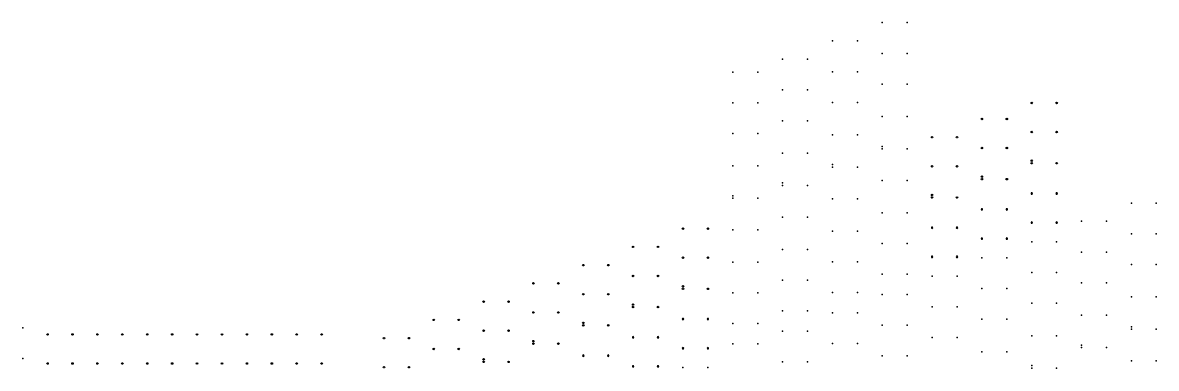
# Model space of a CAD drawing. Header units: millimetres. Extents: x 472828 to 475087, y 4317878 to 4319084.
# Drawn here: x 474803.5 to 475076.5, y 4318237.2 to 4318320.5 of the extents above; entities that cross this region are included whole.
import ezdxf

# ---------------------------------------------------------------- set-up
doc = ezdxf.new("R2010")
doc.units = ezdxf.units.MM
doc.linetypes.add('CENTER2', pattern=[1.125, 0.75, -0.125, 0.125, -0.125])
for name, color, linetype in [('10_T3_EOS_PILE_CP170_2_205', 10, 'Continuous'), ('11_T3_EOS_PILE_CP170_1_255', 11, 'Continuous'), ('12_T3_EOS_PILE_CP140_205', 12, 'Continuous'), ('13_T3_EOS_PILE_HEA_MOT_170', 13, 'Continuous'), ('14_T3_EOS_PILE_CP140_195', 14, 'Continuous'), ('15_T3_EOS_PILE_IPEA_1_225', 15, 'Continuous'), ('1_T3_EOS_PILE_MOT_HEA_255', 1, 'Continuous'), ('2_T3_EOS_PILE_HEA_255', 2, 'Continuous'), ('3_T3_EOS_PILE_IPEA_1_255', 3, 'Continuous'), ('4_T3_EOS_PILE_IPEA_2_235', 4, 'Continuous'), ('5_T3_EOS_PILE_HEA_MOT_190', 5, 'Continuous'), ('8_T3_EOS_PILE_CP170_1_220', 8, 'Continuous')]:
    doc.layers.add(name, color=color, linetype=linetype)

# ---------------------------------------------------------------- blocks, each defined once
blk = doc.blocks.new('*U3')
at = {"color": 0, "linetype": 'CENTER2', "transparency": 16777216}
for p, q in [((-183, 0), (-36, 0)), ((0, 36), (0, 183)), ((36, 0), (183, 0)), ((0, -183), (0, -36))]:
    blk.add_line(p, q, dxfattribs=at)
at = {"color": 0, "linetype": 'Continuous', "transparency": 16777216}
for p, q in [((-18, 0), (18, 0)), ((0, -18), (0, 18))]:
    blk.add_line(p, q, dxfattribs=at)
blk = doc.blocks.new('A$C6274595C')
at = {"color": 0}
blk.add_circle((0, 0), 179, dxfattribs=at)
at = {"color": 0, "linetype": 'CENTER2', "rotation": 45}
blk.add_blockref('*U3', (0, 0), dxfattribs=at)
blk = doc.blocks.new('*U5')
at = {"color": 0, "linetype": 'CENTER2', "transparency": 16777216}
for p, q in [((-183, 0), (-36, 0)), ((0, 36), (0, 183)), ((36, 0), (183, 0)), ((0, -183), (0, -36))]:
    blk.add_line(p, q, dxfattribs=at)
at = {"color": 0, "linetype": 'Continuous', "transparency": 16777216}
for p, q in [((-18, 0), (18, 0)), ((0, -18), (0, 18))]:
    blk.add_line(p, q, dxfattribs=at)
blk = doc.blocks.new('b-p')
at = {"color": 5}
blk.add_circle((0, 0), 179, dxfattribs=at)
at = {"color": 5, "linetype": 'CENTER2', "rotation": 45}
blk.add_blockref('*U5', (0, 0), dxfattribs=at)
blk = doc.blocks.new('*U7')
at = {"color": 0, "linetype": 'CENTER2', "transparency": 16777216}
for p, q in [((-183, 0), (-36, 0)), ((0, 36), (0, 183)), ((36, 0), (183, 0)), ((0, -183), (0, -36))]:
    blk.add_line(p, q, dxfattribs=at)
at = {"color": 0, "linetype": 'Continuous', "transparency": 16777216}
for p, q in [((-18, 0), (18, 0)), ((0, -18), (0, 18))]:
    blk.add_line(p, q, dxfattribs=at)
blk = doc.blocks.new('PVH POST')
at = {"color": 5}
blk.add_circle((0, 0), 179, dxfattribs=at)
at = {"color": 5, "linetype": 'CENTER2', "rotation": 45}
blk.add_blockref('*U7', (0, 0), dxfattribs=at)

msp = doc.modelspace()

# ---------------------------------------------------------------- linework, layer by layer
at = {"layer": '10_T3_EOS_PILE_CP170_2_205', "extrusion": (0, 0.030167, 0.999545)}
for p in [(475004.53, 4318316.05, 689.22), (474992.53, 4318311.65, 689.3), (475004.53, 4318308.66, 689.45), (474992.53, 4318304.25, 689.52)]:
    msp.add_point(p, dxfattribs=at)
at = {"layer": '10_T3_EOS_PILE_CP170_2_205', "extrusion": (0, 0.027811, 0.999613)}
for p in [(475058.53, 4318272.63, 689.99), (475058.53, 4318265.23, 690.19)]:
    msp.add_point(p, dxfattribs=at)
at = {"layer": '11_T3_EOS_PILE_CP170_1_255', "extrusion": (0, 0.030167, 0.999545)}
for p in [(475004.53, 4318285.67, 690.14), (474992.53, 4318281.26, 690.21)]:
    msp.add_point(p, dxfattribs=at)
at = {"layer": '11_T3_EOS_PILE_CP170_1_255', "extrusion": (0, 0.027811, 0.999613)}
msp.add_point((475064.53, 4318242.24, 690.83), dxfattribs=at)
at = {"layer": '12_T3_EOS_PILE_CP140_205', "extrusion": (0, 0.025703, 0.99967)}
for p in [(475046.53, 4318267.68, 690.34), (475046.53, 4318260.28, 690.53)]:
    msp.add_point(p, dxfattribs=at)
at = {"layer": '12_T3_EOS_PILE_CP140_205', "extrusion": (0, 0.024106, 0.999709)}
for p in [(475034.53, 4318263.83, 690.74), (475034.53, 4318256.44, 690.92)]:
    msp.add_point(p, dxfattribs=at)
at = {"layer": '12_T3_EOS_PILE_CP140_205', "extrusion": (0, 0.027165, 0.999631)}
for p in [(475022.53, 4318259.43, 690.96), (475022.53, 4318252.04, 691.16)]:
    msp.add_point(p, dxfattribs=at)
at = {"layer": '12_T3_EOS_PILE_CP140_205', "extrusion": (0, 0.030167, 0.999545)}
for p in [(475010.53, 4318255.03, 691.12), (475010.53, 4318247.63, 691.35)]:
    msp.add_point(p, dxfattribs=at)
at = {"layer": '12_T3_EOS_PILE_CP140_205', "extrusion": (0, 0.03411, 0.999418)}
for p in [(474998.53, 4318250.63, 691.21), (474998.53, 4318243.23, 691.46)]:
    msp.add_point(p, dxfattribs=at)
at = {"layer": '12_T3_EOS_PILE_CP140_205', "extrusion": (0, 0.040435, 0.999182)}
for p in [(474986.53, 4318246.22, 691.3), (474986.53, 4318238.83, 691.6)]:
    msp.add_point(p, dxfattribs=at)
at = {"layer": '12_T3_EOS_PILE_CP140_205', "extrusion": (0, 0.038789, 0.999247)}
msp.add_point((474974.53, 4318243.16, 691.52), dxfattribs=at)
at = {"layer": '12_T3_EOS_PILE_CP140_205', "extrusion": (0, 0.032798, 0.999462)}
msp.add_point((474962.53, 4318237.43, 691.97), dxfattribs=at)
at = {"layer": '13_T3_EOS_PILE_HEA_MOT_170', "extrusion": (0, 0.025703, 0.99967)}
for p in [(475046.53, 4318237.89, 691.1), (475046.53, 4318237.29, 691.12)]:
    msp.add_point(p, dxfattribs=at)
at = {"layer": '14_T3_EOS_PILE_CP140_195', "extrusion": (0, 0.025703, 0.99967)}
for p in [(475052.53, 4318267.68, 690.34), (475052.53, 4318260.28, 690.53), (475052.53, 4318252.89, 690.72), (475052.53, 4318245.09, 690.92)]:
    msp.add_point(p, dxfattribs=at)
at = {"layer": '14_T3_EOS_PILE_CP140_195', "extrusion": (0, 0.024106, 0.999709)}
for p in [(475040.53, 4318263.83, 690.74), (475040.53, 4318256.44, 690.92), (475040.53, 4318249.04, 691.1), (475040.53, 4318241.24, 691.29)]:
    msp.add_point(p, dxfattribs=at)
at = {"layer": '14_T3_EOS_PILE_CP140_195', "extrusion": (0, 0.027165, 0.999631)}
for p in [(475028.53, 4318259.43, 690.96), (475028.53, 4318252.04, 691.16), (475028.53, 4318244.64, 691.37)]:
    msp.add_point(p, dxfattribs=at)
at = {"layer": '14_T3_EOS_PILE_CP140_195', "extrusion": (0, 0.030167, 0.999545)}
for p in [(475016.53, 4318255.03, 691.12), (475016.53, 4318247.63, 691.35), (475016.53, 4318240.24, 691.57)]:
    msp.add_point(p, dxfattribs=at)
at = {"layer": '14_T3_EOS_PILE_CP140_195', "extrusion": (0, 0.03411, 0.999418)}
for p in [(475004.53, 4318250.63, 691.21), (475004.53, 4318243.23, 691.46)]:
    msp.add_point(p, dxfattribs=at)
at = {"layer": '14_T3_EOS_PILE_CP140_195', "extrusion": (0, 0.040435, 0.999182)}
for p in [(474992.53, 4318246.22, 691.3), (474992.53, 4318238.83, 691.6)]:
    msp.add_point(p, dxfattribs=at)
at = {"layer": '14_T3_EOS_PILE_CP140_195', "extrusion": (0, 0.038789, 0.999247)}
msp.add_point((474980.53, 4318243.16, 691.52), dxfattribs=at)
at = {"layer": '14_T3_EOS_PILE_CP140_195', "extrusion": (0, 0.032798, 0.999462)}
msp.add_point((474968.53, 4318237.43, 691.97), dxfattribs=at)
at = {"layer": '15_T3_EOS_PILE_IPEA_1_225', "extrusion": (0, 0.025703, 0.99967)}
msp.add_point((475052.53, 4318237.29, 691.12), dxfattribs=at)
at = {"layer": '1_T3_EOS_PILE_MOT_HEA_255', "extrusion": (0, 0.030167, 0.999545)}
for p in [(475016.53, 4318290.07, 690.06), (474980.53, 4318278.2, 690.44)]:
    msp.add_point(p, dxfattribs=at)
at = {"layer": '1_T3_EOS_PILE_MOT_HEA_255', "extrusion": (0, 0.03046, 0.999536)}
msp.add_point((475076.53, 4318246.64, 690.49), dxfattribs=at)
at = {"layer": '2_T3_EOS_PILE_HEA_255', "extrusion": (0, 0.030167, 0.999545)}
for p in [(475016.53, 4318320.46, 689.15), (475016.53, 4318313.06, 689.37), (474980.53, 4318308.58, 689.52), (475016.53, 4318305.66, 689.59), (474980.53, 4318301.19, 689.75), (475016.53, 4318297.87, 689.83), (474980.53, 4318293.79, 689.97), (474980.53, 4318286, 690.21), (475016.53, 4318282.47, 690.29), (475016.53, 4318274.68, 690.53), (474980.53, 4318270.6, 690.67), (475016.53, 4318267.28, 690.75), (474980.53, 4318262.81, 690.91), (475016.53, 4318259.88, 690.98), (474980.53, 4318255.41, 691.13), (474980.53, 4318248.01, 691.35)]:
    msp.add_point(p, dxfattribs=at)
at = {"layer": '2_T3_EOS_PILE_HEA_255', "extrusion": (0, 0.03046, 0.999536)}
for p in [(475076.53, 4318277.03, 689.56), (475076.53, 4318269.63, 689.79), (475076.53, 4318262.23, 690.01), (475076.53, 4318254.44, 690.25), (475076.53, 4318239.04, 690.72)]:
    msp.add_point(p, dxfattribs=at)
at = {"layer": '2_T3_EOS_PILE_HEA_255', "extrusion": (0, 0.041186, 0.999152)}
for p in [(474803.52, 4318247, 693.68), (474803.52, 4318239.6, 693.98)]:
    msp.add_point(p, dxfattribs=at)
at = {"layer": '3_T3_EOS_PILE_IPEA_1_255', "extrusion": (0, 0.030167, 0.999545)}
for p in [(475010.53, 4318320.46, 689.15), (474998.53, 4318316.05, 689.22), (474986.53, 4318311.65, 689.3), (475010.53, 4318313.06, 689.37), (474974.53, 4318308.58, 689.52), (474998.53, 4318308.66, 689.45), (475010.53, 4318305.66, 689.59), (474986.53, 4318304.25, 689.52), (474974.53, 4318301.19, 689.75), (474998.53, 4318301.26, 689.67), (475010.53, 4318297.87, 689.83), (474986.53, 4318296.85, 689.74), (474974.53, 4318293.79, 689.97), (474998.53, 4318293.46, 689.9), (474986.53, 4318289.06, 689.98), (474974.53, 4318286, 690.21), (475010.53, 4318282.47, 690.29), (475010.53, 4318274.68, 690.53), (474974.53, 4318270.6, 690.67), (475010.53, 4318267.28, 690.75), (474974.53, 4318262.81, 690.91), (475010.53, 4318259.88, 690.98), (474974.53, 4318255.41, 691.13), (474974.53, 4318248.01, 691.35)]:
    msp.add_point(p, dxfattribs=at)
at = {"layer": '3_T3_EOS_PILE_IPEA_1_255', "extrusion": (0, 0.03046, 0.999536)}
for p in [(475070.53, 4318277.03, 689.56), (475070.53, 4318269.63, 689.79), (475070.53, 4318262.23, 690.01), (475070.53, 4318254.44, 690.25), (475070.53, 4318239.04, 690.72)]:
    msp.add_point(p, dxfattribs=at)
at = {"layer": '3_T3_EOS_PILE_IPEA_1_255', "extrusion": (0, 0.027811, 0.999613)}
for p in [(475064.53, 4318272.63, 689.99), (475064.53, 4318265.23, 690.19), (475064.53, 4318257.84, 690.4), (475064.53, 4318250.04, 690.61)]:
    msp.add_point(p, dxfattribs=at)
at = {"layer": '4_T3_EOS_PILE_IPEA_2_235', "extrusion": (0, 0.030167, 0.999545)}
for p in [(475010.53, 4318290.67, 690.05), (475010.53, 4318290.07, 690.06), (474974.53, 4318278.8, 690.42), (474974.53, 4318278.2, 690.44)]:
    msp.add_point(p, dxfattribs=at)
at = {"layer": '4_T3_EOS_PILE_IPEA_2_235', "extrusion": (0, 0.03046, 0.999536)}
for p in [(475070.53, 4318247.24, 690.47), (475070.53, 4318246.64, 690.49)]:
    msp.add_point(p, dxfattribs=at)
at = {"layer": '5_T3_EOS_PILE_HEA_MOT_190', "extrusion": (0, 0.030167, 0.999545)}
for p in [(474998.53, 4318286.27, 690.12), (474998.53, 4318285.67, 690.14), (474986.53, 4318281.86, 690.2), (474986.53, 4318281.26, 690.21)]:
    msp.add_point(p, dxfattribs=at)
at = {"layer": '5_T3_EOS_PILE_HEA_MOT_190', "extrusion": (0, 0.027811, 0.999613)}
for p in [(475058.53, 4318242.84, 690.81), (475058.53, 4318242.24, 690.83)]:
    msp.add_point(p, dxfattribs=at)
at = {"layer": '8_T3_EOS_PILE_CP170_1_220', "extrusion": (0, 0.030167, 0.999545)}
for p in [(475004.53, 4318301.26, 689.67), (474992.53, 4318296.85, 689.74), (475004.53, 4318293.46, 689.9), (474992.53, 4318289.06, 689.98), (474998.53, 4318278.07, 690.37), (475004.53, 4318278.07, 690.37), (474986.53, 4318273.66, 690.44), (474992.53, 4318273.66, 690.44), (474998.53, 4318270.27, 690.6), (475004.53, 4318270.27, 690.6), (474986.53, 4318265.87, 690.68), (474992.53, 4318265.87, 690.68), (474998.53, 4318262.88, 690.83), (475004.53, 4318262.88, 690.83), (474986.53, 4318258.47, 690.9), (474992.53, 4318258.47, 690.9), (474998.53, 4318255.48, 691.05), (475004.53, 4318255.48, 691.05), (474986.53, 4318251.07, 691.13), (474992.53, 4318251.07, 691.13), (475010.53, 4318240.24, 691.57)]:
    msp.add_point(p, dxfattribs=at)
at = {"layer": '8_T3_EOS_PILE_CP170_1_220', "extrusion": (0, 0.027811, 0.999613)}
for p in [(475058.53, 4318257.84, 690.4), (475058.53, 4318250.04, 690.61)]:
    msp.add_point(p, dxfattribs=at)
at = {"layer": '8_T3_EOS_PILE_CP170_1_220', "extrusion": (0, 0.025703, 0.99967)}
for p in [(475046.53, 4318252.89, 690.72), (475046.53, 4318245.09, 690.92)]:
    msp.add_point(p, dxfattribs=at)
at = {"layer": '8_T3_EOS_PILE_CP170_1_220', "extrusion": (0, 0.024106, 0.999709)}
for p in [(475034.53, 4318249.04, 691.1), (475034.53, 4318241.24, 691.29)]:
    msp.add_point(p, dxfattribs=at)
at = {"layer": '8_T3_EOS_PILE_CP170_1_220', "extrusion": (0, 0.027165, 0.999631)}
msp.add_point((475022.53, 4318244.64, 691.37), dxfattribs=at)

# ---------------------------------------------------------------- block references
at = {"color": 0, "extrusion": (0, 0.019358, 0.999813), "yscale": 0.001, "zscale": 0.001}
for name, p, xscale, rotation in [('A$C6274595C', (-475046.53, -4317478.55, 84285.22), 0.001, 89.99999999999999), ('A$C6274595C', (-475052.53, -4317478.55, 84285.22), 0.001, 89.99999999999999), ('A$C6274595C', (-475046.53, -4317471.55, 84285.22), 0.001, 89.99999999999999), ('A$C6274595C', (-475052.53, -4317471.55, 84285.22), 0.001, 89.99999999999999), ('A$C6274595C', (-475046.53, -4317464.65, 84285.22), 0.001, 89.99999999999999), ('A$C6274595C', (-475046.53, -4317464.05, 84285.22), 0.001, 89.99999999999999), ('b-p', (-475052.53, -4317464.05, 84285.22), 0.001, 89.99999999999999), ('A$C6274595C', (-475046.53, -4317456.75, 84285.22), -0.001, 89.99999999999991), ('A$C6274595C', (-475052.53, -4317456.75, 84285.22), -0.001, 89.99999999999991), ('A$C6274595C', (-475046.53, -4317449.75, 84285.22), -0.001, 89.99999999999991), ('A$C6274595C', (-475052.53, -4317449.75, 84285.22), -0.001, 89.99999999999991)]:
    msp.add_blockref(name, p, dxfattribs=dict(at, xscale=xscale, rotation=rotation))
at = {"color": 0, "extrusion": (0, 0.027041, 0.999634), "yscale": 0.001, "zscale": 0.001}
for name, p, xscale, rotation in [('PVH POST', (-475034.53, -4316699.55, 117459.9), 0.001, 89.99999999999999), ('PVH POST', (-475040.53, -4316699.55, 117459.9), 0.001, 89.99999999999999), ('PVH POST', (-475022.53, -4316695.14, 117459.99), 0.001, 89.99999999999999), ('PVH POST', (-475028.53, -4316695.14, 117459.99), 0.001, 89.99999999999999), ('PVH POST', (-475034.53, -4316692.55, 117459.9), 0.001, 89.99999999999999), ('PVH POST', (-475040.53, -4316692.55, 117459.9), 0.001, 89.99999999999999), ('PVH POST', (-475022.53, -4316688.14, 117459.99), 0.001, 89.99999999999999), ('PVH POST', (-475028.53, -4316688.14, 117459.99), 0.001, 89.99999999999999), ('PVH POST', (-475034.53, -4316685.65, 117459.9), 0.001, 89.99999999999999), ('PVH POST', (-475034.53, -4316685.05, 117459.9), 0.001, 89.99999999999999), ('b-p', (-475040.53, -4316685.05, 117459.9), 0.001, 89.99999999999999), ('PVH POST', (-475022.53, -4316681.24, 117459.99), 0.001, 89.99999999999999), ('PVH POST', (-475022.53, -4316680.64, 117459.99), 0.001, 89.99999999999999), ('b-p', (-475028.53, -4316680.64, 117459.99), 0.001, 89.99999999999999), ('PVH POST', (-475034.53, -4316677.75, 117459.9), -0.001, 89.99999999999991), ('PVH POST', (-475040.53, -4316677.75, 117459.9), -0.001, 89.99999999999991), ('PVH POST', (-475022.53, -4316673.34, 117459.99), -0.001, 89.99999999999991), ('PVH POST', (-475028.53, -4316673.34, 117459.99), -0.001, 89.99999999999991), ('PVH POST', (-475034.53, -4316670.75, 117459.9), -0.001, 89.99999999999991), ('PVH POST', (-475040.53, -4316670.75, 117459.9), -0.001, 89.99999999999991), ('PVH POST', (-475022.53, -4316666.34, 117459.99), -0.001, 89.99999999999991), ('PVH POST', (-475028.53, -4316666.34, 117459.99), -0.001, 89.99999999999991)]:
    msp.add_blockref(name, p, dxfattribs=dict(at, xscale=xscale, rotation=rotation))
at = {"color": 0, "extrusion": (0, 0.019942, 0.999801), "yscale": 0.001, "zscale": 0.001}
for name, p, xscale, rotation in [('PVH POST', (-474962.53, -4317398.38, 86804.63), 0.001, 89.99999999999999), ('PVH POST', (-474968.53, -4317398.38, 86804.63), 0.001, 89.99999999999999), ('PVH POST', (-474950.53, -4317393.98, 86804.82), 0.001, 89.99999999999999), ('PVH POST', (-474956.53, -4317393.98, 86804.82), 0.001, 89.99999999999999), ('PVH POST', (-474938.53, -4317389.57, 86805.17), 0.001, 89.99999999999999), ('PVH POST', (-474944.53, -4317389.57, 86805.17), 0.001, 89.99999999999999), ('PVH POST', (-474962.53, -4317391.38, 86804.63), 0.001, 89.99999999999999), ('PVH POST', (-474968.53, -4317391.38, 86804.63), 0.001, 89.99999999999999), ('PVH POST', (-474950.53, -4317386.98, 86804.82), 0.001, 89.99999999999999), ('PVH POST', (-474956.53, -4317386.98, 86804.82), 0.001, 89.99999999999999), ('PVH POST', (-474926.53, -4317385.17, 86805.54), 0.001, 89.99999999999999), ('PVH POST', (-474932.53, -4317385.17, 86805.54), 0.001, 89.99999999999999), ('PVH POST', (-474962.53, -4317384.48, 86804.63), 0.001, 89.99999999999999), ('PVH POST', (-474962.53, -4317383.88, 86804.63), 0.001, 89.99999999999999), ('b-p', (-474968.53, -4317383.88, 86804.63), 0.001, 89.99999999999999), ('PVH POST', (-474914.53, -4317380.76, 86805.94), 0.001, 89.99999999999999), ('PVH POST', (-474920.53, -4317380.76, 86805.94), 0.001, 89.99999999999999), ('PVH POST', (-474938.53, -4317382.57, 86805.17), 0.001, 89.99999999999999), ('PVH POST', (-474944.53, -4317382.57, 86805.17), 0.001, 89.99999999999999), ('PVH POST', (-474926.53, -4317378.17, 86805.54), 0.001, 89.99999999999999), ('PVH POST', (-474932.53, -4317378.17, 86805.54), 0.001, 89.99999999999999), ('PVH POST', (-474950.53, -4317380.08, 86804.82), 0.001, 89.99999999999999), ('PVH POST', (-474950.53, -4317379.48, 86804.82), 0.001, 89.99999999999999), ('b-p', (-474956.53, -4317379.48, 86804.82), 0.001, 89.99999999999999), ('PVH POST', (-474902.53, -4317376.36, 86806.32), 0.001, 89.99999999999999), ('PVH POST', (-474908.53, -4317376.36, 86806.32), 0.001, 89.99999999999999), ('PVH POST', (-474938.53, -4317375.67, 86805.17), 0.001, 89.99999999999999), ('PVH POST', (-474962.53, -4317376.58, 86804.63), -0.001, 89.99999999999991), ('PVH POST', (-474968.53, -4317376.58, 86804.63), -0.001, 89.99999999999991), ('PVH POST', (-474914.53, -4317373.76, 86805.94), 0.001, 89.99999999999999), ('PVH POST', (-474920.53, -4317373.76, 86805.94), 0.001, 89.99999999999999), ('PVH POST', (-474938.53, -4317375.07, 86805.17), 0.001, 89.99999999999999), ('b-p', (-474944.53, -4317375.07, 86805.17), 0.001, 89.99999999999999), ('A$C6274595C', (-474890.53, -4317371.95, 86806.71), 0.001, 89.99999999999999), ('A$C6274595C', (-474896.53, -4317371.95, 86806.71), 0.001, 89.99999999999999), ('PVH POST', (-474926.53, -4317371.27, 86805.54), 0.001, 89.99999999999999), ('PVH POST', (-474926.53, -4317370.67, 86805.54), 0.001, 89.99999999999999), ('b-p', (-474932.53, -4317370.67, 86805.54), 0.001, 89.99999999999999), ('PVH POST', (-474950.53, -4317372.18, 86804.82), -0.001, 89.99999999999991), ('PVH POST', (-474956.53, -4317372.18, 86804.82), -0.001, 89.99999999999991), ('PVH POST', (-474902.53, -4317369.36, 86806.32), 0.001, 89.99999999999999), ('PVH POST', (-474908.53, -4317369.36, 86806.32), 0.001, 89.99999999999999), ('PVH POST', (-474938.53, -4317367.77, 86805.17), -0.001, 89.99999999999991), ('PVH POST', (-474944.53, -4317367.77, 86805.17), -0.001, 89.99999999999991), ('PVH POST', (-474962.53, -4317369.58, 86804.63), -0.001, 89.99999999999991), ('PVH POST', (-474968.53, -4317369.58, 86804.63), -0.001, 89.99999999999991), ('A$C6274595C', (-474890.53, -4317364.95, 86806.71), 0.001, 89.99999999999999), ('A$C6274595C', (-474896.53, -4317364.95, 86806.71), 0.001, 89.99999999999999), ('PVH POST', (-474914.53, -4317366.86, 86805.94), 0.001, 89.99999999999999), ('PVH POST', (-474914.53, -4317366.26, 86805.94), 0.001, 89.99999999999999), ('b-p', (-474920.53, -4317366.26, 86805.94), 0.001, 89.99999999999999), ('PVH POST', (-474950.53, -4317365.18, 86804.82), -0.001, 89.99999999999991), ('PVH POST', (-474956.53, -4317365.18, 86804.82), -0.001, 89.99999999999991)]:
    msp.add_blockref(name, p, dxfattribs=dict(at, xscale=xscale, rotation=rotation))
at = {"color": 0, "extrusion": (0, 0.021167, 0.999776), "xscale": 0.001, "yscale": 0.001, "zscale": 0.001, "rotation": 89.99999999999999}
for name, p in [('PVH POST', (-474809.52, -4317263.21, 92098.71)), ('PVH POST', (-474815.52, -4317263.21, 92098.71)), ('PVH POST', (-474821.52, -4317263.21, 92098.71)), ('PVH POST', (-474827.52, -4317263.21, 92098.71)), ('PVH POST', (-474833.52, -4317263.21, 92098.71)), ('PVH POST', (-474839.52, -4317263.21, 92098.71)), ('PVH POST', (-474845.52, -4317263.21, 92098.71)), ('PVH POST', (-474851.52, -4317263.21, 92098.71)), ('PVH POST', (-474857.52, -4317263.21, 92098.71)), ('PVH POST', (-474863.52, -4317263.21, 92098.71)), ('A$C6274595C', (-474869.52, -4317263.21, 92098.71)), ('A$C6274595C', (-474875.52, -4317263.21, 92098.71)), ('PVH POST', (-474809.52, -4317256.21, 92098.71)), ('PVH POST', (-474815.52, -4317256.21, 92098.71)), ('PVH POST', (-474821.52, -4317256.21, 92098.71)), ('PVH POST', (-474827.52, -4317256.21, 92098.71)), ('PVH POST', (-474833.52, -4317256.21, 92098.71)), ('PVH POST', (-474839.52, -4317256.21, 92098.71)), ('PVH POST', (-474845.52, -4317256.21, 92098.71)), ('PVH POST', (-474851.52, -4317256.21, 92098.71)), ('PVH POST', (-474857.52, -4317256.21, 92098.71)), ('PVH POST', (-474863.52, -4317256.21, 92098.71)), ('A$C6274595C', (-474869.52, -4317256.21, 92098.71)), ('A$C6274595C', (-474875.52, -4317256.21, 92098.71))]:
    msp.add_blockref(name, p, dxfattribs=at)

doc.saveas('drawing.dxf')
